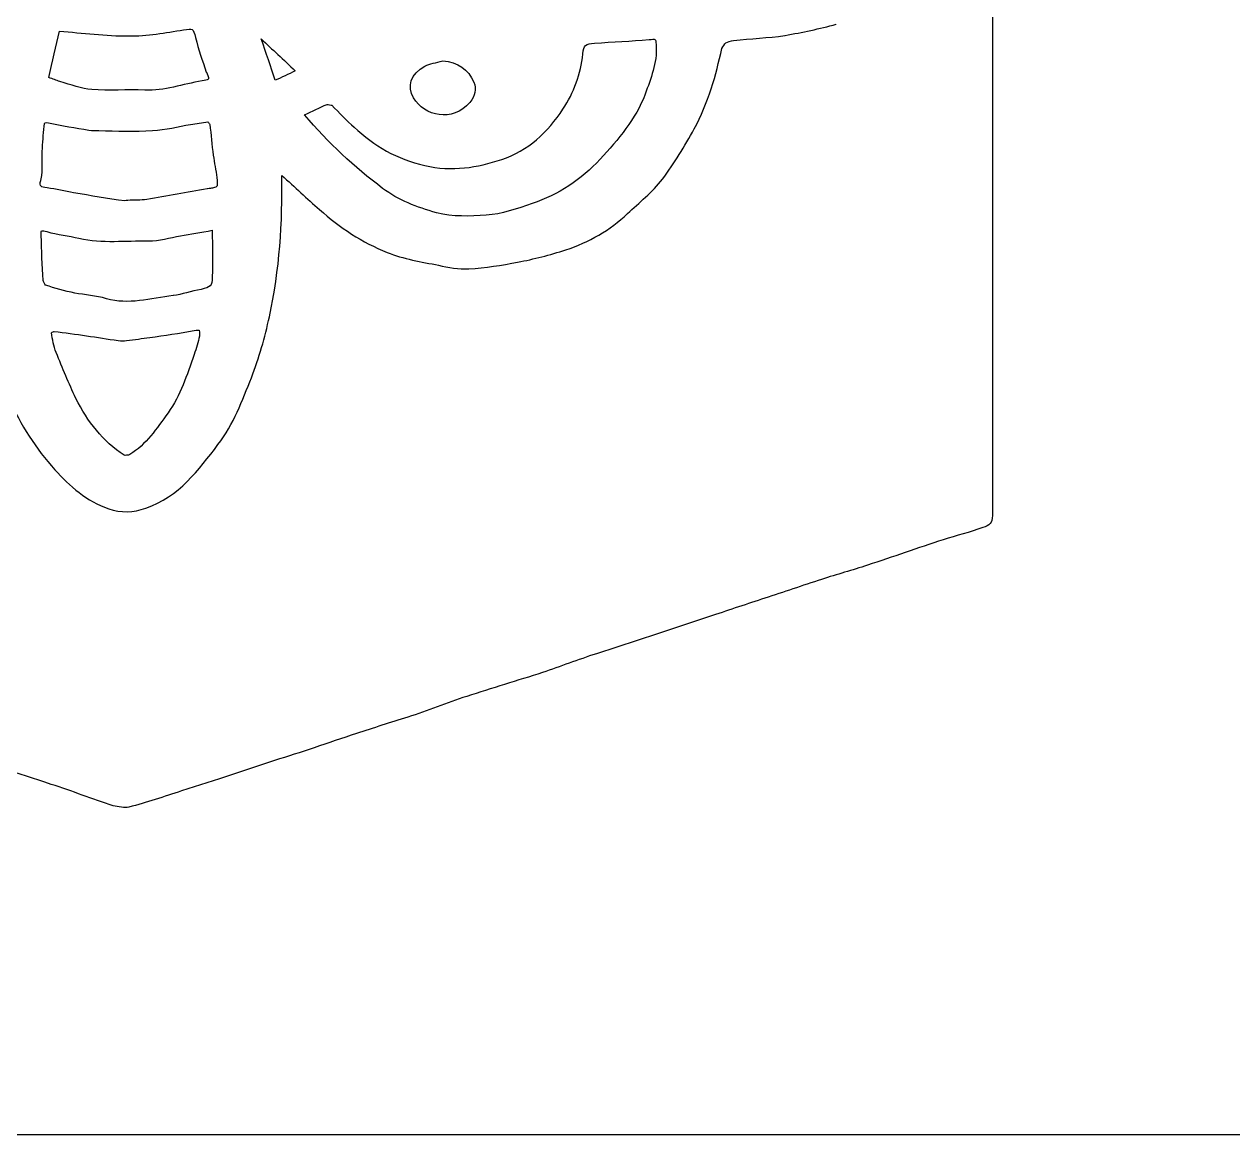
# Model space of a CAD drawing. Header units: millimetres. Extents: x -118 to 119, y -70 to 71.
# Drawn here: x -1.71 to 17.15, y -69.88 to -52.54 of the extents above; entities that cross this region are included whole.
import ezdxf

# ---------------------------------------------------------------- set-up
doc = ezdxf.new("R2010")
doc.units = ezdxf.units.MM
doc.layers.add('CUTOUTS', color=1, linetype='CONTINUOUS')
doc.layers.add('PERIMETER', color=5, linetype='CONTINUOUS')

msp = doc.modelspace()

# ---------------------------------------------------------------- linework, layer by layer
at = {"layer": 'CUTOUTS'}
for p, q in [((13.401, -51.101), (13.401, -60.211)), ((-0.141, -55.299), (-0.141, -55.303)), ((-0.148, -59.274), (-0.148, -59.274)), ((9.03, -61.775), (8.172, -62.06)), ((8.172, -62.06), (7.22, -62.37)), ((2.196, -64.037), (1.338, -64.323)), ((1.338, -64.323), (0.743, -64.513))]:
    msp.add_line(p, q, dxfattribs=at)
msp.add_arc((-0.178, -59.314), 0.05, 53.1679, 56.9295, dxfattribs=at)
for points, knots in [([(0.774, -52.632), (0.926, -52.61), (0.926, -52.603), (0.964, -52.754), (0.964, -52.754), (0.964, -52.754), (0.964, -52.754)], [-0.9988814, -0.9988814, -0.9988814, -0.9988814, 0, 0, 0, 0.0005197, 0.0005197, 0.0005197, 0.0005197]), ([(10.165, -52.72), (10.165, -52.72), (10.165, -52.719), (10.165, -52.719), (10.436, -52.672), (10.7, -52.616), (10.964, -52.544), (10.964, -52.544), (10.964, -52.544), (10.964, -52.544)], [-1.000739, -1.000739, -1.000739, -1.000739, -1, -1, -1, 0, 0, 0, 0.00037, 0.00037, 0.00037, 0.00037]), ([(0.964, -52.754), (0.964, -52.754), (0.964, -52.754), (0.964, -52.754), (1.012, -52.938), (1.068, -53.115), (1.132, -53.291), (1.132, -53.291), (1.132, -53.291), (1.133, -53.291)], [-1.000451, -1.000451, -1.000451, -1.000451, -1, -1, -1, 0, 0, 0, 0.000992, 0.000992, 0.000992, 0.000992]), ([(7.191, -52.839), (7.191, -52.839), (7.191, -52.839), (7.191, -52.839), (7.477, -52.823), (7.763, -52.807), (8.042, -52.784)], [-1.000085, -1.000085, -1.000085, -1.000085, -1, -1, -1, 0, 0, 0, 0]), ([(8.042, -52.784), (8.146, -52.776), (8.143, -52.764), (8.153, -52.862), (8.153, -52.867), (8.154, -52.873), (8.154, -52.879)], [-0.9971727, -0.9971727, -0.9971727, -0.9971727, -0.0548621, -0.0548621, -0.0548621, -0.0009858, -0.0009858, -0.0009858, -0.0009858]), ([(9.243, -52.837), (9.243, -52.837), (9.243, -52.836), (9.243, -52.836), (9.268, -52.816), (9.314, -52.807), (9.362, -52.799)], [-1.0051223, -1.0051223, -1.0051223, -1.0051223, -1, -1, -1, -0.0082026, -0.0082026, -0.0082026, -0.0082026]), ([(9.362, -52.799), (9.629, -52.768), (9.899, -52.76), (10.164, -52.72), (10.164, -52.72), (10.165, -52.72), (10.165, -52.72)], [-0.9985207, -0.9985207, -0.9985207, -0.9985207, 0, 0, 0, 0.0007643, 0.0007643, 0.0007643, 0.0007643]), ([(6.698, -53.872), (6.698, -53.872), (6.698, -53.872), (6.698, -53.872), (6.869, -53.612), (6.975, -53.318), (7.008, -53.009)], [-1.000055, -1.000055, -1.000055, -1.000055, -1, -1, -1, 0, 0, 0, 0]), ([(7.008, -53.009), (7.022, -52.871), (7.051, -52.847), (7.191, -52.839), (7.191, -52.839), (7.191, -52.839), (7.191, -52.839)], [-1, -1, -1, -1, 0, 0, 0, 0.000161, 0.000161, 0.000161, 0.000161]), ([(9.18, -52.924), (9.193, -52.893), (9.224, -52.851), (9.242, -52.837), (9.242, -52.837), (9.242, -52.837), (9.243, -52.837)], [-0.9728362, -0.9728362, -0.9728362, -0.9728362, 0, 0, 0, 0.0065599, 0.0065599, 0.0065599, 0.0065599]), ([(4.544, -53.199), (4.545, -53.198), (4.545, -53.198), (4.545, -53.198), (4.616, -53.159), (4.72, -53.149), (4.821, -53.118)], [-1.0019172, -1.0019172, -1.0019172, -1.0019172, -1, -1, -1, -0.0305259, -0.0305259, -0.0305259, -0.0305259]), ([(1.133, -53.291), (1.133, -53.291), (1.133, -53.291), (1.133, -53.292), (1.169, -53.384), (1.173, -53.393), (1.154, -53.406), (1.145, -53.413), (1.116, -53.423), (1.068, -53.43)], [-1.001202, -1.001202, -1.001202, -1.001202, -1, -1, -1, -0.332874, -0.332874, -0.332874, 0, 0, 0, 0]), ([(4.365, -53.691), (4.261, -53.525), (4.318, -53.316), (4.544, -53.199), (4.544, -53.199), (4.544, -53.199), (4.544, -53.199)], [-1, -1, -1, -1, 0, 0, 0, 0.000689, 0.000689, 0.000689, 0.000689]), ([(8.748, -54.178), (8.748, -54.178), (8.748, -54.178), (8.748, -54.178), (8.853, -53.977), (8.941, -53.768), (9.013, -53.551)], [-1.001121, -1.001121, -1.001121, -1.001121, -1, -1, -1, 0, 0, 0, 0]), ([(5.245, -53.765), (4.972, -54.082), (4.539, -53.982), (4.365, -53.692), (4.365, -53.692), (4.365, -53.692), (4.365, -53.691)], [-1, -1, -1, -1, 0, 0, 0, 0.000818, 0.000818, 0.000818, 0.000818]), ([(5.743, -54.655), (6.153, -54.523), (6.464, -54.228), (6.698, -53.872), (6.698, -53.872), (6.698, -53.872), (6.698, -53.872)], [-1, -1, -1, -1, 0, 0, 0, 0.00004, 0.00004, 0.00004, 0.00004]), ([(-1.43, -54.53), (-1.422, -54.396), (-1.414, -54.27), (-1.398, -54.137), (-1.398, -54.136), (-1.398, -54.136), (-1.398, -54.136)], [-0.9995991, -0.9995991, -0.9995991, -0.9995991, 0, 0, 0, 0.0003951, 0.0003951, 0.0003951, 0.0003951]), ([(-1.398, -54.136), (-1.398, -54.136), (-1.398, -54.136), (-1.398, -54.136), (-1.392, -54.078), (-1.401, -54.072), (-1.331, -54.084)], [-1.000747, -1.000747, -1.000747, -1.000747, -1, -1, -1, -0.0051662, -0.0051662, -0.0051662, -0.0051662]), ([(0.292, -54.204), (0.499, -54.196), (0.691, -54.14), (0.886, -54.109), (0.886, -54.109), (0.886, -54.109), (0.886, -54.109)], [-1, -1, -1, -1, 0, 0, 0, 0.000269, 0.000269, 0.000269, 0.000269]), ([(0.886, -54.109), (0.886, -54.109), (0.886, -54.109), (0.886, -54.109), (0.978, -54.093), (1.068, -54.078), (1.157, -54.07)], [-1.0005602, -1.0005602, -1.0005602, -1.0005602, -1, -1, -1, -0.0370622, -0.0370622, -0.0370622, -0.0370622]), ([(8.252, -54.962), (8.252, -54.962), (8.252, -54.962), (8.252, -54.962), (8.437, -54.714), (8.596, -54.45), (8.748, -54.179), (8.748, -54.179), (8.748, -54.178), (8.748, -54.178)], [-1.000314, -1.000314, -1.000314, -1.000314, -1, -1, -1, 0, 0, 0, 0.000811, 0.000811, 0.000811, 0.000811]), ([(-1.447, -54.961), (-1.447, -54.96), (-1.447, -54.96), (-1.447, -54.96), (-1.412, -54.812), (-1.437, -54.666), (-1.43, -54.53)], [-1.002396, -1.002396, -1.002396, -1.002396, -1, -1, -1, 0, 0, 0, 0]), ([(-1.353, -55.097), (-1.353, -55.097), (-1.353, -55.097), (-1.354, -55.097), (-1.45, -55.083), (-1.475, -55.088), (-1.453, -54.983), (-1.451, -54.976), (-1.45, -54.969), (-1.447, -54.962), (-1.447, -54.961), (-1.447, -54.961), (-1.447, -54.961)], [-1.002434, -1.002434, -1.002434, -1.002434, -1, -1, -1, -0.060111, -0.060111, -0.060111, 0, 0, 0, 0.00224, 0.00224, 0.00224, 0.00224]), ([(1.296, -54.938), (1.308, -55.079), (1.315, -55.083), (1.231, -55.102), (1.211, -55.106), (1.184, -55.11), (1.151, -55.113), (1.15, -55.113), (1.15, -55.113), (1.149, -55.113)], [-0.997846, -0.997846, -0.997846, -0.997846, -0.194401, -0.194401, -0.194401, 0, 0, 0, 0.003927, 0.003927, 0.003927, 0.003927]), ([(2.117, -57.11), (2.117, -57.11), (2.117, -57.11), (2.117, -57.11), (2.275, -56.376), (2.324, -55.643), (2.309, -54.904)], [-1.000047, -1.000047, -1.000047, -1.000047, -1, -1, -1, -0.0124832, -0.0124832, -0.0124832, -0.0124832]), ([(7.707, -55.5), (7.707, -55.5), (7.707, -55.5), (7.707, -55.5), (7.887, -55.328), (8.095, -55.168), (8.252, -54.963), (8.252, -54.963), (8.252, -54.962), (8.252, -54.962)], [-1.000266, -1.000266, -1.000266, -1.000266, -1, -1, -1, 0, 0, 0, 0.000386, 0.000386, 0.000386, 0.000386]), ([(-0.939, -55.177), (-1.073, -55.153), (-1.216, -55.122), (-1.352, -55.097), (-1.352, -55.097), (-1.353, -55.097), (-1.353, -55.097)], [-1, -1, -1, -1, 0, 0, 0, 0.001994, 0.001994, 0.001994, 0.001994]), ([(1.149, -55.113), (1.148, -55.113), (1.148, -55.113), (1.147, -55.113), (0.829, -55.169), (0.52, -55.224), (0.203, -55.28)], [-1.002136, -1.002136, -1.002136, -1.002136, -1, -1, -1, -0.000542, -0.000542, -0.000542, -0.000542]), ([(0.203, -55.28), (0.107, -55.295), (0.013, -55.287), (-0.095, -55.295), (-0.11, -55.296), (-0.125, -55.298), (-0.141, -55.299)], [-0.998266, -0.998266, -0.998266, -0.998266, 0, 0, 0, 0.149129, 0.149129, 0.149129, 0.149129]), ([(6.743, -56.067), (6.743, -56.067), (6.743, -56.067), (6.743, -56.067), (7.107, -55.946), (7.431, -55.76), (7.706, -55.501), (7.707, -55.501), (7.707, -55.501), (7.707, -55.5)], [-1.000215, -1.000215, -1.000215, -1.000215, -1, -1, -1, 0, 0, 0, 0.000182, 0.000182, 0.000182, 0.000182]), ([(-1.446, -55.844), (-1.446, -55.767), (-1.449, -55.772), (-1.428, -55.77), (-1.417, -55.769), (-1.393, -55.772), (-1.359, -55.782)], [-0.9975821, -0.9975821, -0.9975821, -0.9975821, -0.3275227, -0.3275227, -0.3275227, 0, 0, 0, 0]), ([(-1.359, -55.782), (-1.186, -55.831), (-1.019, -55.847), (-0.856, -55.886), (-0.856, -55.886), (-0.856, -55.886), (-0.856, -55.886)], [-1, -1, -1, -1, 0, 0, 0, 0.000733, 0.000733, 0.000733, 0.000733]), ([(1.225, -55.761), (1.226, -56.024), (1.232, -56.259), (1.225, -56.487), (1.225, -56.487), (1.225, -56.487), (1.225, -56.487)], [-0.930977, -0.930977, -0.930977, -0.930977, 0, 0, 0, 0.0010917, 0.0010917, 0.0010917, 0.0010917]), ([(-1.414, -56.542), (-1.414, -56.541), (-1.414, -56.541), (-1.414, -56.54), (-1.43, -56.312), (-1.438, -56.074), (-1.446, -55.844)], [-1.002488, -1.002488, -1.002488, -1.002488, -1, -1, -1, -0.001274, -0.001274, -0.001274, -0.001274]), ([(-0.856, -55.886), (-0.856, -55.886), (-0.856, -55.886), (-0.856, -55.886), (-0.487, -55.968), (-0.126, -55.919), (0.226, -55.927), (0.226, -55.927), (0.226, -55.927), (0.226, -55.927)], [-1.000343, -1.000343, -1.000343, -1.000343, -1, -1, -1, 0, 0, 0, 0.000518, 0.000518, 0.000518, 0.000518]), ([(0.226, -55.927), (0.226, -55.927), (0.227, -55.927), (0.227, -55.927), (0.395, -55.927), (0.564, -55.878), (0.727, -55.847)], [-1.0011664, -1.0011664, -1.0011664, -1.0011664, -1, -1, -1, -0.0026132, -0.0026132, -0.0026132, -0.0026132]), ([(5.991, -56.259), (6.247, -56.211), (6.495, -56.147), (6.743, -56.067), (6.743, -56.067), (6.743, -56.067), (6.743, -56.067)], [-0.9996266, -0.9996266, -0.9996266, -0.9996266, 0, 0, 0, 0.0003129, 0.0003129, 0.0003129, 0.0003129]), ([(4.757, -56.307), (4.908, -56.339), (5.07, -56.372), (5.23, -56.363), (5.23, -56.363), (5.23, -56.363), (5.23, -56.363)], [-1, -1, -1, -1, 0, 0, 0, 0.000542, 0.000542, 0.000542, 0.000542]), ([(5.23, -56.363), (5.23, -56.363), (5.23, -56.363), (5.231, -56.363), (5.488, -56.347), (5.744, -56.307), (5.991, -56.259)], [-1.000322, -1.000322, -1.000322, -1.000322, -1, -1, -1, 0, 0, 0, 0]), ([(-1.379, -56.617), (-1.388, -56.61), (-1.414, -56.555), (-1.414, -56.544), (-1.414, -56.543), (-1.414, -56.543), (-1.414, -56.542)], [-0.8839043, -0.8839043, -0.8839043, -0.8839043, 0, 0, 0, 0.0144635, 0.0144635, 0.0144635, 0.0144635]), ([(1.225, -56.487), (1.225, -56.488), (1.225, -56.488), (1.225, -56.488), (1.225, -56.641), (1.194, -56.647), (1.05, -56.685)], [-1.0016124, -1.0016124, -1.0016124, -1.0016124, -1, -1, -1, -0.0054681, -0.0054681, -0.0054681, -0.0054681]), ([(0.618, -56.78), (0.617, -56.78), (0.617, -56.78), (0.617, -56.78), (0.255, -56.828), (-0.086, -56.927), (-0.426, -56.829)], [-1.000506, -1.000506, -1.000506, -1.000506, -1, -1, -1, 0, 0, 0, 0]), ([(1.05, -56.685), (0.893, -56.71), (0.751, -56.765), (0.618, -56.78), (0.618, -56.78), (0.618, -56.78), (0.618, -56.78)], [-0.9946416, -0.9946416, -0.9946416, -0.9946416, 0, 0, 0, 0.0012689, 0.0012689, 0.0012689, 0.0012689]), ([(1.837, -58.062), (1.837, -58.062), (1.837, -58.062), (1.837, -58.062), (1.957, -57.749), (2.045, -57.437), (2.117, -57.11), (2.117, -57.11), (2.117, -57.11), (2.117, -57.11)], [-1.000335, -1.000335, -1.000335, -1.000335, -1, -1, -1, 0, 0, 0, 0.000106, 0.000106, 0.000106, 0.000106]), ([(0.249, -57.435), (0.249, -57.435), (0.249, -57.435), (0.25, -57.435), (0.479, -57.403), (0.71, -57.371), (0.942, -57.323)], [-1.0001616, -1.0001616, -1.0001616, -1.0001616, -1, -1, -1, -0.0025351, -0.0025351, -0.0025351, -0.0025351]), ([(-1.211, -57.668), (-1.211, -57.668), (-1.211, -57.667), (-1.212, -57.667), (-1.253, -57.571), (-1.269, -57.465), (-1.284, -57.36)], [-1.0024517, -1.0024517, -1.0024517, -1.0024517, -1, -1, -1, -0.065452, -0.065452, -0.065452, -0.065452]), ([(-0.113, -57.482), (0.013, -57.466), (0.131, -57.45), (0.249, -57.435), (0.249, -57.435), (0.249, -57.435), (0.249, -57.435)], [-0.9926548, -0.9926548, -0.9926548, -0.9926548, 0, 0, 0, 0.0003125, 0.0003125, 0.0003125, 0.0003125]), ([(1.026, -57.416), (1.002, -57.498), (0.979, -57.605), (0.942, -57.701), (0.942, -57.701), (0.942, -57.701), (0.942, -57.701)], [-0.9762707, -0.9762707, -0.9762707, -0.9762707, 0, 0, 0, 0.0022994, 0.0022994, 0.0022994, 0.0022994]), ([(-0.903, -58.387), (-1.014, -58.15), (-1.116, -57.913), (-1.211, -57.669), (-1.211, -57.668), (-1.211, -57.668), (-1.211, -57.668)], [-0.999137, -0.999137, -0.999137, -0.999137, 0, 0, 0, 0.001123, 0.001123, 0.001123, 0.001123]), ([(0.942, -57.701), (0.942, -57.701), (0.942, -57.702), (0.942, -57.702), (0.83, -58.02), (0.728, -58.341), (0.535, -58.61), (0.535, -58.61), (0.535, -58.61), (0.535, -58.61)], [-1.000756, -1.000756, -1.000756, -1.000756, -1, -1, -1, 0, 0, 0, 0.000075, 0.000075, 0.000075, 0.000075]), ([(1.314, -59.106), (1.558, -58.789), (1.694, -58.419), (1.837, -58.062), (1.837, -58.062), (1.837, -58.062), (1.837, -58.062)], [-0.999758, -0.999758, -0.999758, -0.999758, 0, 0, 0, 0.000289, 0.000289, 0.000289, 0.000289]), ([(-1.946, -58.389), (-1.77, -58.799), (-1.528, -59.169), (-1.231, -59.498), (-1.231, -59.498), (-1.231, -59.498), (-1.231, -59.498)], [-1, -1, -1, -1, 0, 0, 0, 0.00004, 0.00004, 0.00004, 0.00004]), ([(0.535, -58.61), (0.535, -58.61), (0.535, -58.61), (0.535, -58.61), (0.361, -58.857), (0.189, -59.104), (-0.061, -59.263)], [-1.0000845, -1.0000845, -1.0000845, -1.0000845, -1, -1, -1, -0.0008419, -0.0008419, -0.0008419, -0.0008419]), ([(0.188, -60.099), (0.188, -60.099), (0.188, -60.099), (0.188, -60.099), (0.705, -59.919), (1.013, -59.503), (1.314, -59.106)], [-1.000019, -1.000019, -1.000019, -1.000019, -1, -1, -1, 0, 0, 0, 0]), ([(-1.231, -59.498), (-1.231, -59.498), (-1.231, -59.498), (-1.231, -59.498), (-0.999, -59.755), (-0.738, -59.992), (-0.392, -60.107)], [-1.000051, -1.000051, -1.000051, -1.000051, -1, -1, -1, 0, 0, 0, 0]), ([(-0.392, -60.107), (-0.199, -60.175), (-0.003, -60.166), (0.188, -60.099), (0.188, -60.099), (0.188, -60.099), (0.188, -60.099)], [-0.9989439, -0.9989439, -0.9989439, -0.9989439, 0, 0, 0, 0.0000532, 0.0000532, 0.0000532, 0.0000532]), ([(13.252, -60.402), (13.048, -60.472), (12.842, -60.528), (12.634, -60.592), (12.634, -60.592), (12.634, -60.592), (12.634, -60.592)], [-1, -1, -1, -1, 0, 0, 0, 0.000433, 0.000433, 0.000433, 0.000433]), ([(12.634, -60.592), (12.634, -60.592), (12.634, -60.592), (12.634, -60.592), (12.236, -60.719), (11.847, -60.862), (11.451, -60.989), (11.451, -60.989), (11.451, -60.989), (11.451, -60.989)], [-1.000224, -1.000224, -1.000224, -1.000224, -1, -1, -1, 0, 0, 0, 0.000241, 0.000241, 0.000241, 0.000241]), ([(11.451, -60.989), (11.451, -60.989), (11.451, -60.989), (11.451, -60.989), (11.214, -61.068), (10.976, -61.131), (10.736, -61.211)], [-1.0004, -1.0004, -1.0004, -1.0004, -1, -1, -1, 0, 0, 0, 0]), ([(9.848, -61.505), (9.577, -61.592), (9.299, -61.687), (9.03, -61.775), (9.03, -61.775), (9.03, -61.775), (9.03, -61.775)], [-1, -1, -1, -1, 0, 0, 0, 0.00026, 0.00026, 0.00026, 0.00026]), ([(7.22, -62.37), (7.22, -62.37), (7.22, -62.37), (7.22, -62.37), (6.933, -62.466), (6.655, -62.569), (6.378, -62.664)], [-1.000208, -1.000208, -1.000208, -1.000208, -1, -1, -1, 0, 0, 0, 0]), ([(6.378, -62.664), (5.99, -62.79), (5.586, -62.909), (5.196, -63.037), (5.196, -63.037), (5.196, -63.037), (5.196, -63.037)], [-0.9994004, -0.9994004, -0.9994004, -0.9994004, 0, 0, 0, 0.000125, 0.000125, 0.000125, 0.000125]), ([(5.196, -63.037), (5.196, -63.037), (5.196, -63.037), (5.196, -63.037), (4.884, -63.141), (4.583, -63.26), (4.275, -63.362)], [-1.000157, -1.000157, -1.000157, -1.000157, -1, -1, -1, 0, 0, 0, 0]), ([(3.474, -63.616), (3.25, -63.688), (3.036, -63.767), (2.815, -63.838), (2.815, -63.838), (2.815, -63.838), (2.814, -63.838)], [-1, -1, -1, -1, 0, 0, 0, 0.000794, 0.000794, 0.000794, 0.000794]), ([(2.814, -63.838), (2.814, -63.839), (2.814, -63.839), (2.814, -63.839), (2.609, -63.91), (2.403, -63.973), (2.196, -64.037), (2.196, -64.037), (2.196, -64.037), (2.196, -64.037)], [-1.000849, -1.000849, -1.000849, -1.000849, -1, -1, -1, 0, 0, 0, 0.000898, 0.000898, 0.000898, 0.000898]), ([(0.743, -64.513), (0.743, -64.513), (0.743, -64.513), (0.743, -64.513), (0.473, -64.6), (0.197, -64.695), (-0.078, -64.766)], [-1.000094, -1.000094, -1.000094, -1.000094, -1, -1, -1, -0.001668, -0.001668, -0.001668, -0.001668])]:
    msp.add_open_spline(points, degree=3, knots=knots, dxfattribs=at)
for points in [[(-1.326, -53.377), (-1.269, -53.129), (-1.213, -52.882), (-1.162, -52.652)], [(-1.162, -52.652), (-0.791, -52.684), (-0.438, -52.728), (-0.083, -52.728)], [(-0.083, -52.728), (0.208, -52.728), (0.497, -52.68), (0.774, -52.632)], [(2.209, -53.42), (2.138, -53.211), (2.066, -52.991), (1.989, -52.775)], [(1.989, -52.775), (2.162, -52.936), (2.337, -53.098), (2.52, -53.274)], [(8.154, -52.879), (8.169, -53.151), (8.07, -53.39), (7.982, -53.637)], [(9.013, -53.551), (9.086, -53.341), (9.126, -53.127), (9.18, -52.924)], [(4.821, -53.118), (5.063, -53.135), (5.22, -53.247), (5.308, -53.451)], [(-1.155, -53.44), (-1.208, -53.42), (-1.265, -53.401), (-1.326, -53.377)], [(2.52, -53.274), (2.409, -53.326), (2.311, -53.373), (2.209, -53.42)], [(-0.657, -53.565), (-0.814, -53.55), (-0.978, -53.489), (-1.155, -53.44)], [(0.174, -53.573), (-0.109, -53.557), (-0.386, -53.588), (-0.657, -53.565)], [(1.068, -53.43), (0.76, -53.479), (0.478, -53.588), (0.174, -53.573)], [(5.308, -53.451), (5.349, -53.553), (5.33, -53.666), (5.245, -53.765)], [(7.982, -53.637), (7.836, -54.023), (7.563, -54.344), (7.278, -54.652)], [(2.665, -53.958), (2.787, -53.902), (2.902, -53.843), (3.016, -53.796)], [(3.016, -53.796), (3.028, -53.791), (3.088, -53.809), (3.089, -53.809)], [(3.089, -53.809), (3.207, -53.927), (3.326, -54.054), (3.44, -54.152)], [(-1.331, -54.084), (-1.123, -54.132), (-0.908, -54.164), (-0.702, -54.196)], [(1.157, -54.07), (1.166, -54.077), (1.183, -54.102), (1.186, -54.11)], [(1.186, -54.11), (1.209, -54.264), (1.217, -54.429), (1.241, -54.59)], [(3.884, -55.107), (3.443, -54.772), (3.039, -54.401), (2.665, -53.958)], [(-0.702, -54.196), (-0.649, -54.205), (-0.591, -54.205), (-0.544, -54.205)], [(-0.544, -54.205), (-0.267, -54.212), (0.012, -54.22), (0.292, -54.204)], [(3.44, -54.152), (3.754, -54.442), (4.104, -54.654), (4.542, -54.751)], [(1.241, -54.59), (1.257, -54.711), (1.281, -54.822), (1.296, -54.938)], [(4.542, -54.751), (4.965, -54.849), (5.365, -54.783), (5.743, -54.655)], [(7.278, -54.652), (6.982, -54.972), (6.625, -55.205), (6.22, -55.345)], [(2.309, -54.904), (2.514, -55.088), (2.707, -55.266), (2.9, -55.438)], [(-0.141, -55.303), (-0.406, -55.266), (-0.673, -55.221), (-0.939, -55.177)], [(4.725, -55.488), (4.418, -55.401), (4.131, -55.292), (3.884, -55.107)], [(2.9, -55.438), (3.213, -55.719), (3.567, -55.953), (3.955, -56.106)], [(6.22, -55.345), (5.981, -55.425), (5.739, -55.51), (5.502, -55.525)], [(5.502, -55.525), (5.241, -55.541), (4.985, -55.556), (4.725, -55.488)], [(0.727, -55.847), (0.886, -55.825), (1.05, -55.791), (1.225, -55.761)], [(3.955, -56.106), (4.209, -56.212), (4.489, -56.252), (4.757, -56.307)], [(-0.922, -56.741), (-1.076, -56.71), (-1.231, -56.664), (-1.379, -56.617)], [(-0.426, -56.829), (-0.592, -56.779), (-0.76, -56.772), (-0.922, -56.741)], [(-1.284, -57.36), (-1.272, -57.352), (-1.248, -57.341), (-1.243, -57.34)], [(-1.243, -57.34), (-0.905, -57.379), (-0.574, -57.435), (-0.242, -57.482)], [(0.942, -57.323), (0.99, -57.317), (1.016, -57.32), (1.019, -57.321)], [(1.019, -57.321), (1.021, -57.323), (1.029, -57.352), (1.026, -57.416)], [(-0.242, -57.482), (-0.198, -57.491), (-0.153, -57.491), (-0.113, -57.482)], [(-0.151, -59.272), (-0.483, -59.056), (-0.723, -58.746), (-0.903, -58.387)], [(-0.061, -59.263), (-0.082, -59.276), (-0.147, -59.275), (-0.148, -59.274)], [(13.401, -60.211), (13.401, -60.337), (13.355, -60.365), (13.252, -60.402)], [(10.736, -61.211), (10.434, -61.307), (10.14, -61.41), (9.848, -61.505)], [(4.275, -63.362), (4.006, -63.449), (3.737, -63.528), (3.474, -63.616)], [(-1.289, -64.41), (-1.806, -64.235), (-2.322, -64.076), (-2.838, -63.91)], [(-0.323, -64.743), (-0.645, -64.64), (-0.962, -64.514), (-1.289, -64.41)], [(-0.078, -64.766), (-0.143, -64.778), (-0.24, -64.765), (-0.323, -64.743)]]:
    msp.add_open_spline(points, degree=3, dxfattribs=at)
at = {"layer": 'PERIMETER'}
msp.add_line((24.95, -69.881), (-14.649, -69.881), dxfattribs=at)

doc.saveas('drawing.dxf')
